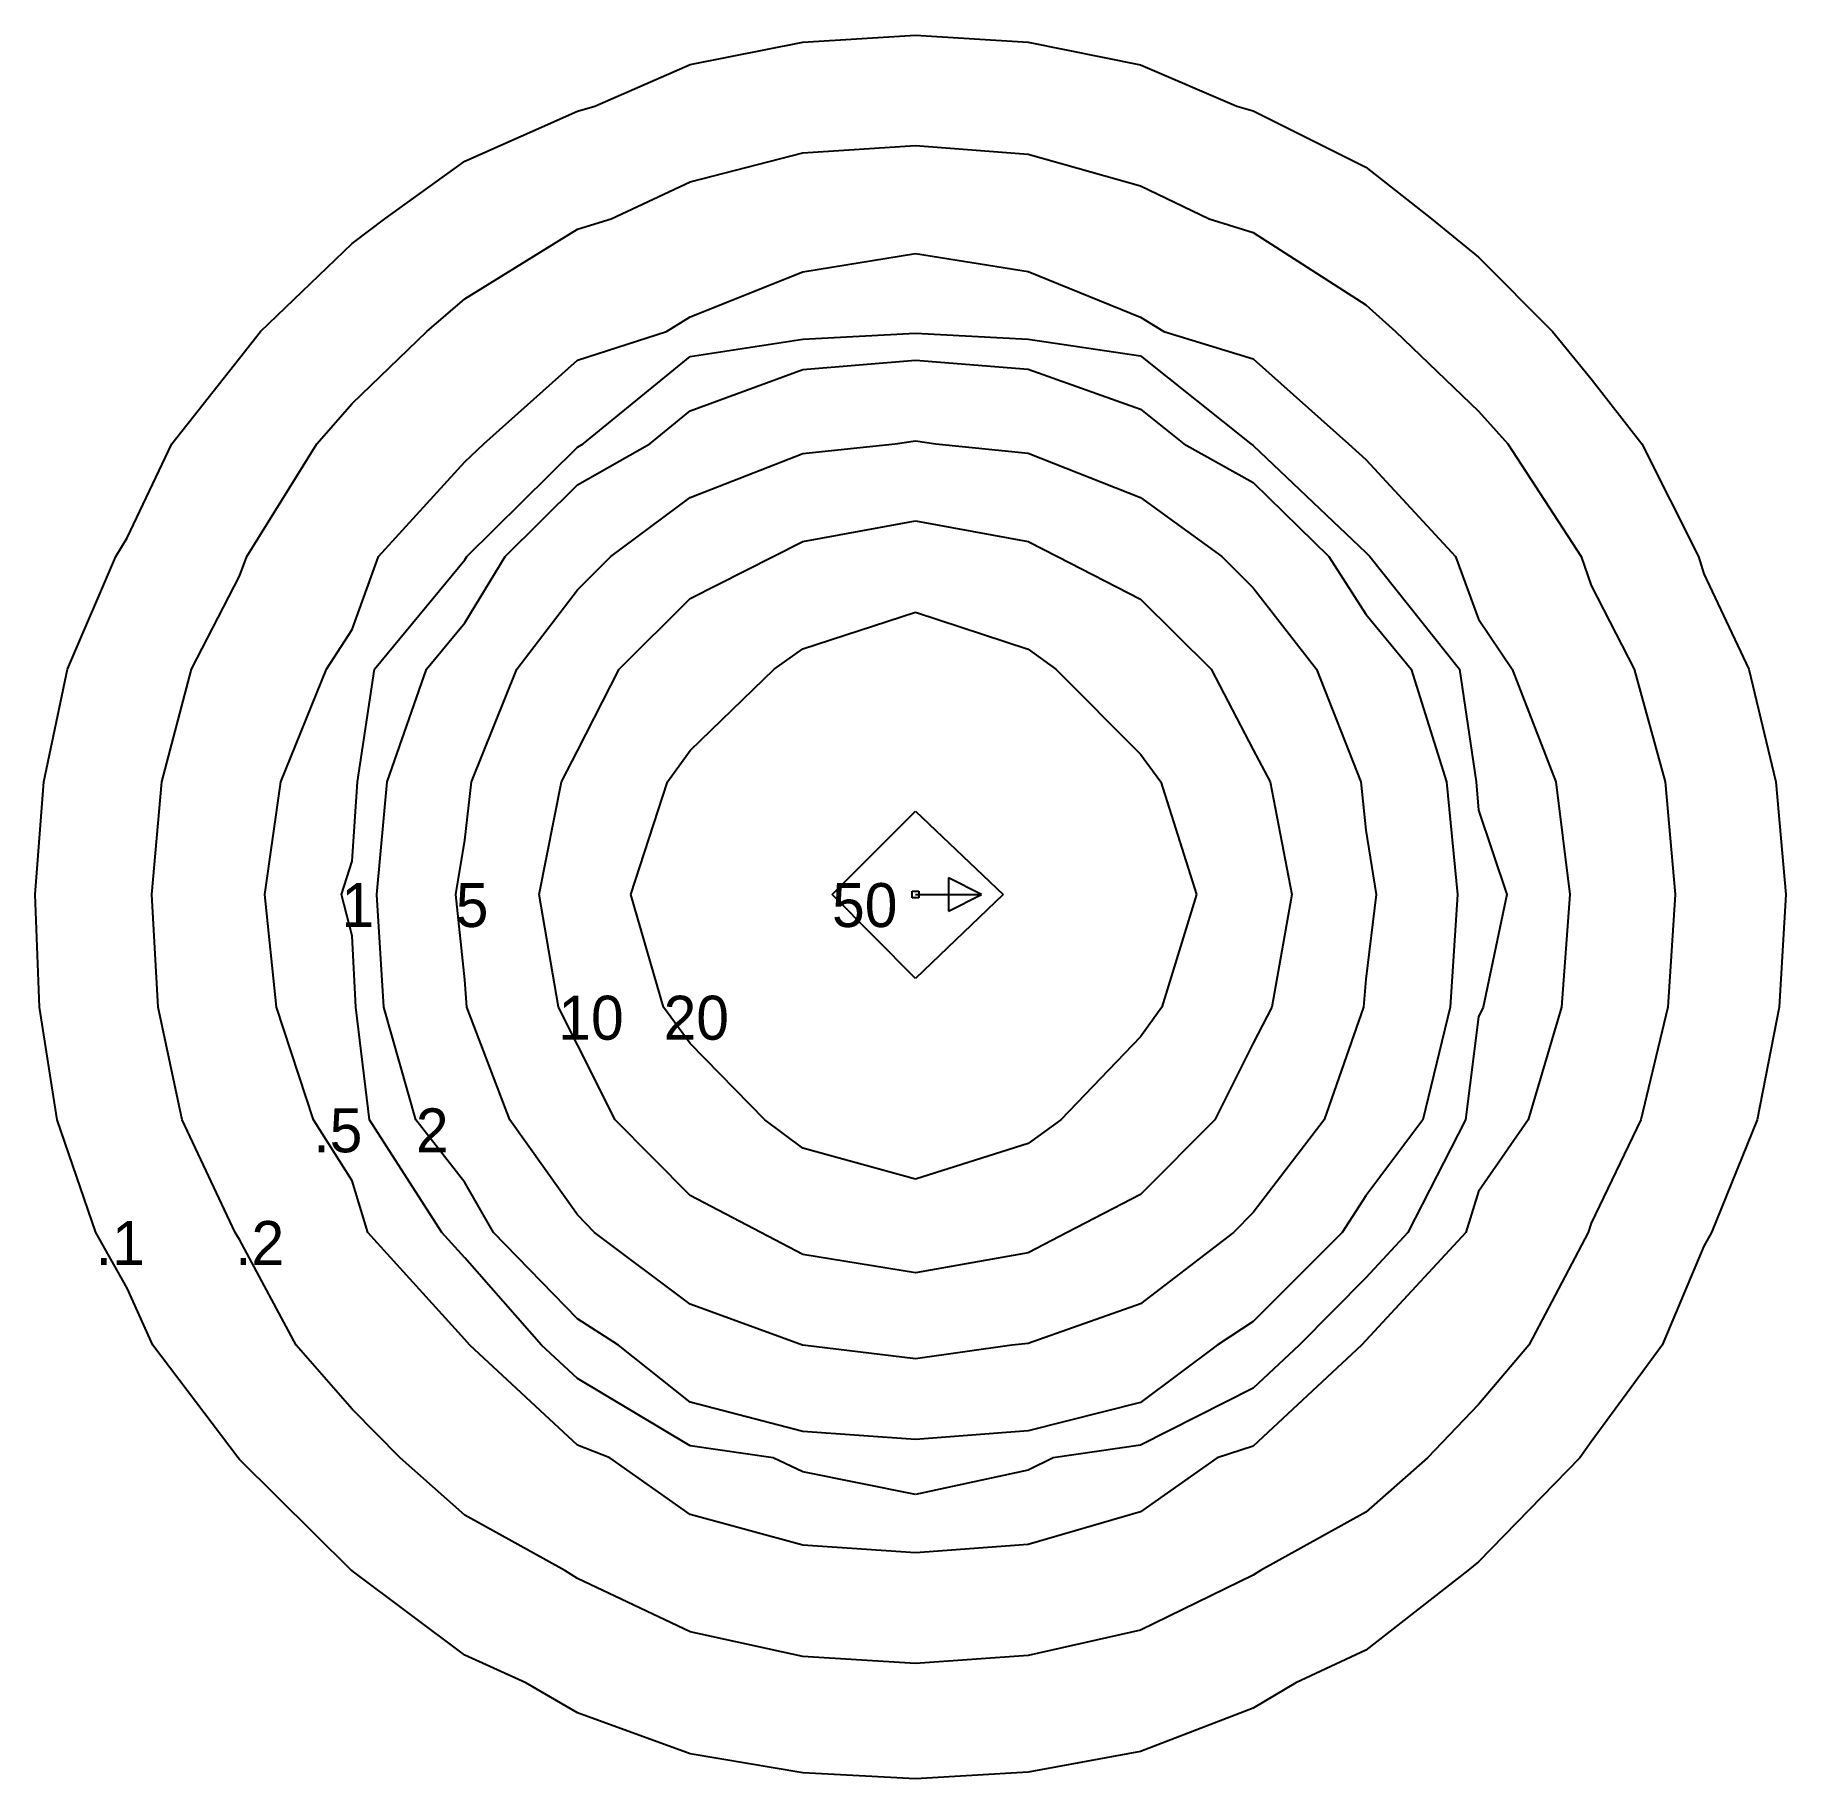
# Model space of a CAD drawing. Extents: x -26.6 to 26.4, y -26.8 to 26.
import ezdxf

# ---------------------------------------------------------------- set-up
doc = ezdxf.new("R2010")
doc.units = 0
doc.layers.add('TemplateLayer', color=7, linetype='CONTINUOUS')

# ---------------------------------------------------------------- blocks, each defined once
blk = doc.blocks.new('Template')
at = {"layer": 'TemplateLayer', "color": 7, "linetype": 'CONTINUOUS'}
for p, q in [((-3.409, 25.799), (0, 26.013)), ((0, 26.013), (3.409, 25.8)), ((-6.818, 25.126), (-3.409, 25.799)), ((3.409, 25.8), (6.818, 25.113)), ((-9.702, 23.864), (-6.818, 25.126)), ((6.818, 25.113), (9.732, 23.864)), ((-10.227, 23.712), (-9.702, 23.864)), ((9.732, 23.864), (10.227, 23.719)), ((-13.636, 22.199), (-10.227, 23.712)), ((10.227, 23.719), (13.636, 22.011)), ((-16.057, 20.455), (-13.636, 22.199)), ((13.636, 22.011), (15.619, 20.455)), ((-17.045, 19.708), (-16.057, 20.455)), ((15.619, 20.455), (17.045, 19.293)), ((-19.82, 17.045), (-17.045, 19.708)), ((17.045, 19.293), (19.284, 17.045)), ((-20.455, 16.237), (-19.82, 17.045)), ((19.284, 17.045), (20.455, 15.603)), ((-22.51, 13.636), (-20.455, 16.237)), ((20.455, 15.603), (21.988, 13.636)), ((-23.864, 10.793), (-22.51, 13.636)), ((21.988, 13.636), (23.701, 10.227)), ((-24.203, 10.227), (-23.864, 10.793)), ((-25.664, 6.818), (-24.203, 10.227)), ((23.701, 10.227), (23.864, 9.71)), ((23.864, 9.71), (25.226, 6.818)), ((-26.382, 3.409), (-25.664, 6.818)), ((25.226, 6.818), (26.039, 3.409)), ((-26.649, 0), (-26.382, 3.409)), ((26.039, 3.409), (26.351, 0)), ((-26.515, -3.409), (-26.649, 0)), ((26.351, 0), (26.147, -3.409)), ((-25.98, -6.818), (-26.515, -3.409)), ((26.147, -3.409), (25.481, -6.818)), ((-24.809, -10.227), (-25.98, -6.818)), ((25.481, -6.818), (24.092, -10.227)), ((-23.864, -11.913), (-24.809, -10.227)), ((24.092, -10.227), (23.864, -10.647)), ((23.864, -10.647), (22.606, -13.636)), ((-23.078, -13.636), (-23.864, -11.913)), ((-20.501, -17.045), (-23.078, -13.636)), ((22.606, -13.636), (20.455, -16.565)), ((20.455, -16.565), (20.108, -17.045)), ((-20.455, -17.098), (-20.501, -17.045)), ((-17.067, -20.455), (-20.455, -17.098)), ((20.108, -17.045), (17.045, -20.201)), ((-17.045, -20.473), (-17.067, -20.455)), ((-13.636, -23.027), (-17.045, -20.473)), ((16.721, -20.455), (13.636, -22.866)), ((17.045, -20.201), (16.721, -20.455)), ((-11.788, -23.864), (-13.636, -23.027)), ((13.636, -22.866), (11.515, -23.864)), ((-10.227, -24.77), (-11.788, -23.864)), ((11.515, -23.864), (10.227, -24.625)), ((-6.818, -26.008), (-10.227, -24.77)), ((10.227, -24.625), (6.818, -25.934)), ((6.818, -25.934), (3.409, -26.563)), ((-3.409, -26.584), (-6.818, -26.008)), ((0, -26.769), (-3.409, -26.584)), ((3.409, -26.563), (0, -26.769))]:
    blk.add_line(p, q, dxfattribs=at)
at = {"layer": 'TemplateLayer', "color": 1, "linetype": 'CONTINUOUS'}
for p, q in [((-6.818, 21.568), (-3.409, 22.452)), ((-3.409, 22.452), (0, 22.665)), ((0, 22.665), (3.409, 22.41)), ((3.409, 22.41), (6.818, 21.447)), ((-9.21, 20.455), (-6.818, 21.568)), ((6.818, 21.447), (8.892, 20.455)), ((-10.227, 20.136), (-9.21, 20.455)), ((8.892, 20.455), (10.227, 20.04)), ((-13.636, 18.028), (-10.227, 20.136)), ((10.227, 20.04), (13.636, 17.851)), ((-14.784, 17.045), (-13.636, 18.028)), ((13.636, 17.851), (14.532, 17.045)), ((-17.045, 14.86), (-14.784, 17.045)), ((14.532, 17.045), (17.045, 14.626)), ((-18.122, 13.636), (-17.045, 14.86)), ((17.045, 14.626), (17.936, 13.636)), ((-20.241, 10.227), (-18.122, 13.636)), ((17.936, 13.636), (20.148, 10.227)), ((-20.455, 9.635), (-20.241, 10.227)), ((20.148, 10.227), (20.455, 9.352)), ((-21.914, 6.818), (-20.455, 9.635)), ((20.455, 9.352), (21.76, 6.818)), ((-22.812, 3.409), (-21.914, 6.818)), ((21.76, 6.818), (22.699, 3.409)), ((-23.116, 0), (-22.812, 3.409)), ((22.699, 3.409), (22.999, 0)), ((-22.925, -3.409), (-23.116, 0)), ((22.999, 0), (22.771, -3.409)), ((-22.19, -6.818), (-22.925, -3.409)), ((22.771, -3.409), (21.956, -6.818)), ((-20.59, -10.227), (-22.19, -6.818)), ((21.956, -6.818), (20.455, -9.949)), ((20.455, -9.949), (20.367, -10.227)), ((-20.455, -10.437), (-20.59, -10.227)), ((-18.747, -13.636), (-20.455, -10.437)), ((20.367, -10.227), (18.571, -13.636)), ((-17.045, -15.573), (-18.747, -13.636)), ((18.571, -13.636), (17.045, -15.434)), ((-15.601, -17.045), (-17.045, -15.573)), ((17.045, -15.434), (15.497, -17.045)), ((-13.636, -18.782), (-15.601, -17.045)), ((15.497, -17.045), (13.636, -18.691)), ((-10.61, -20.455), (-13.636, -18.782)), ((13.636, -18.691), (10.441, -20.455)), ((-10.227, -20.704), (-10.61, -20.455)), ((10.227, -20.597), (6.818, -22.268)), ((10.441, -20.455), (10.227, -20.597)), ((-6.818, -22.311), (-10.227, -20.704)), ((-3.409, -23.067), (-6.818, -22.311)), ((6.818, -22.268), (3.409, -23.035)), ((0, -23.277), (-3.409, -23.067)), ((3.409, -23.035), (0, -23.277))]:
    blk.add_line(p, q, dxfattribs=at)
at = {"layer": 'TemplateLayer', "color": 3, "linetype": 'CONTINUOUS'}
for p, q in [((-3.409, 18.845), (0, 19.4)), ((0, 19.4), (3.409, 18.859)), ((-6.818, 17.479), (-3.409, 18.845)), ((3.409, 18.859), (6.818, 17.474)), ((-10.227, 16.174), (-7.538, 17.045)), ((-7.538, 17.045), (-6.818, 17.479)), ((6.818, 17.474), (7.519, 17.045)), ((7.519, 17.045), (10.227, 16.215)), ((-13.067, 13.636), (-10.227, 16.174)), ((10.227, 16.215), (13.112, 13.636)), ((-13.636, 13.1), (-13.067, 13.636)), ((13.112, 13.636), (13.636, 13.165)), ((-16.254, 10.227), (-13.636, 13.1)), ((13.636, 13.165), (16.348, 10.227)), ((-17.045, 8.021), (-16.254, 10.227)), ((16.348, 10.227), (17.045, 8.329)), ((-17.826, 6.818), (-17.045, 8.021)), ((17.045, 8.329), (18.058, 6.818)), ((-19.208, 3.409), (-17.826, 6.818)), ((18.058, 6.818), (19.383, 3.409)), ((-19.697, 0), (-19.208, 3.409)), ((19.383, 3.409), (19.808, 0)), ((-19.343, -3.409), (-19.697, 0)), ((19.808, 0), (19.555, -3.409)), ((-18.224, -6.818), (-19.343, -3.409)), ((19.555, -3.409), (18.55, -6.818)), ((-17.045, -8.667), (-18.224, -6.818)), ((18.55, -6.818), (17.045, -8.991)), ((-16.575, -10.227), (-17.045, -8.667)), ((17.045, -8.991), (16.661, -10.227)), ((-13.636, -13.468), (-16.575, -10.227)), ((16.661, -10.227), (13.636, -13.503)), ((-13.488, -13.636), (-13.636, -13.468)), ((-10.227, -16.671), (-13.488, -13.636)), ((13.504, -13.636), (10.227, -16.695)), ((13.636, -13.503), (13.504, -13.636)), ((-9.254, -17.045), (-10.227, -16.671)), ((10.227, -16.695), (9.138, -17.045)), ((-6.818, -18.764), (-9.254, -17.045)), ((9.138, -17.045), (6.818, -18.684)), ((-3.409, -19.697), (-6.818, -18.764)), ((6.818, -18.684), (3.409, -19.676)), ((0, -19.927), (-3.409, -19.697)), ((3.409, -19.676), (0, -19.927))]:
    blk.add_line(p, q, dxfattribs=at)
at = {"layer": 'TemplateLayer', "color": 5, "linetype": 'CONTINUOUS'}
for p, q in [((-3.409, 16.804), (0, 16.987)), ((0, 16.987), (3.409, 16.811)), ((-6.818, 16.284), (-3.409, 16.804)), ((3.409, 16.811), (6.818, 16.3)), ((-10.057, 13.636), (-6.818, 16.284)), ((6.818, 16.3), (10.149, 13.636)), ((-13.575, 10.227), (-10.227, 13.54)), ((-10.227, 13.54), (-10.057, 13.636)), ((10.149, 13.636), (10.227, 13.593)), ((10.227, 13.593), (13.636, 10.35)), ((-16.374, 6.818), (-13.636, 10.126)), ((-13.636, 10.126), (-13.575, 10.227)), ((13.636, 10.35), (13.75, 10.227)), ((13.75, 10.227), (16.47, 6.818)), ((-16.892, 3.409), (-16.374, 6.818)), ((16.47, 6.818), (16.977, 3.409)), ((-17.045, 1.006), (-16.892, 3.409)), ((16.977, 3.409), (17.045, 2.548)), ((17.045, 2.548), (17.9, 0)), ((-17.376, 0), (-17.045, 1.006)), ((-17.045, -1.25), (-17.376, 0)), ((17.9, 0), (17.182, -3.409)), ((-16.941, -3.409), (-17.045, -1.25)), ((-16.52, -6.818), (-16.941, -3.409)), ((17.045, -3.7), (16.648, -6.818)), ((17.182, -3.409), (17.045, -3.7)), ((-14.333, -10.227), (-16.52, -6.818)), ((16.648, -6.818), (14.905, -10.227)), ((-13.636, -10.996), (-14.333, -10.227)), ((14.905, -10.227), (13.636, -11.601)), ((-11.316, -13.636), (-13.636, -10.996)), ((13.636, -11.601), (11.62, -13.636)), ((-10.227, -14.65), (-11.316, -13.636)), ((11.62, -13.636), (10.227, -14.937)), ((-6.818, -16.69), (-10.227, -14.65)), ((10.227, -14.937), (6.818, -16.671)), ((-4.306, -17.045), (-6.818, -16.69)), ((6.818, -16.671), (4.167, -17.045)), ((-3.409, -17.472), (-4.306, -17.045)), ((0, -18.162), (-3.409, -17.472)), ((3.409, -17.418), (0, -18.162)), ((4.167, -17.045), (3.409, -17.418))]:
    blk.add_line(p, q, dxfattribs=at)
at = {"layer": 'TemplateLayer', "color": 6, "linetype": 'CONTINUOUS'}
for p, q in [((-3.409, 15.89), (0, 16.173)), ((0, 16.173), (3.409, 15.896)), ((-6.818, 14.634), (-3.409, 15.89)), ((3.409, 15.896), (6.818, 14.685)), ((-8.039, 13.636), (-6.818, 14.634)), ((6.818, 14.685), (8.129, 13.636)), ((-10.227, 12.395), (-8.039, 13.636)), ((8.129, 13.636), (10.227, 12.465)), ((-12.418, 10.227), (-10.227, 12.395)), ((10.227, 12.465), (12.511, 10.227)), ((-13.636, 8.224), (-12.418, 10.227)), ((12.511, 10.227), (13.636, 8.486)), ((13.636, 8.486), (15.007, 6.818)), ((-14.8, 6.818), (-13.636, 8.224)), ((-15.994, 3.409), (-14.8, 6.818)), ((15.007, 6.818), (16.078, 3.409)), ((-16.305, 0), (-15.994, 3.409)), ((16.078, 3.409), (16.408, 0)), ((-16.091, -3.409), (-16.305, 0)), ((16.408, 0), (16.185, -3.409)), ((-15.12, -6.818), (-16.091, -3.409)), ((16.185, -3.409), (15.357, -6.818)), ((-13.636, -8.716), (-15.12, -6.818)), ((15.357, -6.818), (13.636, -9.123)), ((-12.767, -10.227), (-13.636, -8.716)), ((13.636, -9.123), (12.918, -10.227)), ((-10.227, -12.842), (-12.767, -10.227)), ((12.918, -10.227), (10.227, -12.925)), ((-8.986, -13.636), (-10.227, -12.842)), ((10.227, -12.925), (9.134, -13.636)), ((-6.818, -15.368), (-8.986, -13.636)), ((9.134, -13.636), (6.818, -15.372)), ((-3.409, -16.257), (-6.818, -15.368)), ((6.818, -15.372), (3.409, -16.229)), ((0, -16.49), (-3.409, -16.257)), ((3.409, -16.229), (0, -16.49))]:
    blk.add_line(p, q, dxfattribs=at)
at = {"layer": 'TemplateLayer', "color": 214, "linetype": 'CONTINUOUS'}
for p, q in [((-6.818, 12.012), (-3.409, 13.351)), ((-3.409, 13.351), (-0.614, 13.636)), ((-0.614, 13.636), (0, 13.732)), ((0, 13.732), (0.619, 13.636)), ((0.619, 13.636), (3.409, 13.353)), ((3.409, 13.353), (6.818, 12.016)), ((-9.218, 10.227), (-6.818, 12.012)), ((6.818, 12.016), (9.27, 10.227)), ((-10.227, 9.222), (-9.218, 10.227)), ((9.27, 10.227), (10.227, 9.282)), ((-12.066, 6.818), (-10.227, 9.222)), ((10.227, 9.282), (12.142, 6.818)), ((-13.432, 3.409), (-12.066, 6.818)), ((12.142, 6.818), (13.481, 3.409)), ((-13.636, 1.641), (-13.432, 3.409)), ((13.481, 3.409), (13.636, 1.948)), ((-13.913, 0), (-13.636, 1.641)), ((13.636, 1.948), (13.947, 0)), ((-13.636, -2.584), (-13.913, 0)), ((13.947, 0), (13.636, -2.561)), ((-13.575, -3.409), (-13.636, -2.584)), ((13.636, -2.561), (13.567, -3.409)), ((-12.272, -6.818), (-13.575, -3.409)), ((13.567, -3.409), (12.376, -6.818)), ((-10.227, -9.7), (-12.272, -6.818)), ((12.376, -6.818), (10.227, -9.626)), ((-9.71, -10.227), (-10.227, -9.7)), ((10.227, -9.626), (9.632, -10.227)), ((-6.818, -12.401), (-9.71, -10.227)), ((9.632, -10.227), (6.818, -12.387)), ((-3.415, -13.636), (-6.818, -12.401)), ((6.818, -12.387), (3.409, -13.589)), ((-3.409, -13.639), (-3.415, -13.636)), ((0, -14.052), (-3.409, -13.639)), ((2.917, -13.636), (0, -14.052)), ((3.409, -13.589), (2.917, -13.636))]:
    blk.add_line(p, q, dxfattribs=at)
at = {"layer": 'TemplateLayer', "color": 30, "linetype": 'CONTINUOUS'}
for p, q in [((-3.409, 10.681), (0, 11.313)), ((0, 11.313), (3.409, 10.683)), ((-4.309, 10.227), (-3.409, 10.681)), ((3.409, 10.683), (4.303, 10.227)), ((-6.818, 8.958), (-4.309, 10.227)), ((4.303, 10.227), (6.818, 8.936)), ((-8.964, 6.818), (-6.818, 8.958)), ((6.818, 8.936), (8.952, 6.818)), ((-10.227, 4.345), (-8.964, 6.818)), ((8.952, 6.818), (10.227, 4.38)), ((-10.712, 3.409), (-10.227, 4.345)), ((10.227, 4.38), (10.741, 3.409)), ((-11.39, 0), (-10.712, 3.409)), ((10.741, 3.409), (11.389, 0)), ((-10.808, -3.409), (-11.39, 0)), ((11.389, 0), (10.79, -3.409)), ((-10.227, -4.548), (-10.808, -3.409)), ((10.79, -3.409), (10.227, -4.499)), ((-9.088, -6.818), (-10.227, -4.548)), ((10.227, -4.499), (9.066, -6.818)), ((-6.818, -9.112), (-9.088, -6.818)), ((9.066, -6.818), (6.818, -9.078)), ((-4.684, -10.227), (-6.818, -9.112)), ((6.818, -9.078), (4.593, -10.227)), ((-3.409, -10.892), (-4.684, -10.227)), ((4.593, -10.227), (3.409, -10.847)), ((0, -11.455), (-3.409, -10.892)), ((3.409, -10.847), (0, -11.455))]:
    blk.add_line(p, q, dxfattribs=at)
at = {"layer": 'TemplateLayer', "color": 94, "linetype": 'CONTINUOUS'}
for p, q in [((-3.409, 7.438), (0, 8.541)), ((0, 8.541), (3.409, 7.43)), ((-4.271, 6.818), (-3.409, 7.438)), ((3.409, 7.43), (4.255, 6.818)), ((-6.818, 4.354), (-4.271, 6.818)), ((4.255, 6.818), (6.818, 4.243)), ((-7.506, 3.409), (-6.818, 4.354)), ((6.818, 4.243), (7.425, 3.409)), ((-8.61, 0), (-7.506, 3.409)), ((7.425, 3.409), (8.508, 0)), ((-7.622, -3.409), (-8.61, 0)), ((8.508, 0), (7.458, -3.409)), ((-6.818, -4.505), (-7.622, -3.409)), ((7.458, -3.409), (6.818, -4.305)), ((-4.559, -6.818), (-6.818, -4.505)), ((6.818, -4.305), (4.397, -6.818)), ((-3.409, -7.678), (-4.559, -6.818)), ((4.397, -6.818), (3.409, -7.538)), ((0, -8.618), (-3.409, -7.678)), ((3.409, -7.538), (0, -8.618))]:
    blk.add_line(p, q, dxfattribs=at)
at = {"layer": 'TemplateLayer', "color": 172, "linetype": 'CONTINUOUS'}
for p, q in [((-2.523, 0), (0, 2.525)), ((0, 2.525), (2.656, 0)), ((0, -2.542), (-2.523, 0)), ((2.656, 0), (0, -2.542))]:
    blk.add_line(p, q, dxfattribs=at)
at = {"layer": 'TemplateLayer', "color": 0, "linetype": 'CONTINUOUS'}
for p, q in [((-0.1, 0.1), (0.1, 0.1)), ((-0.1, -0.1), (-0.1, 0.1)), ((0, 0), (2, 0)), ((0, 0), (0, 0)), ((0.1, 0.1), (0.1, -0.1)), ((2, 0), (1, 0.5)), ((1, 0.5), (1, -0.5)), ((1, -0.5), (2, 0)), ((0.1, -0.1), (-0.1, -0.1))]:
    blk.add_line(p, q, dxfattribs=at)
at = {"layer": 'TemplateLayer', "color": 5}
blk.add_text('1', height=1.33, dxfattribs=at).set_placement((-17.376, -0.985))
at = {"layer": 'TemplateLayer', "color": 214}
blk.add_text('5', height=1.33, dxfattribs=at).set_placement((-13.913, -0.985))
at = {"layer": 'TemplateLayer', "color": 172}
blk.add_text('50', height=1.33, dxfattribs=at).set_placement((-2.523, -0.985))
at = {"layer": 'TemplateLayer', "color": 30}
blk.add_text('10', height=1.33, dxfattribs=at).set_placement((-10.808, -4.394))
at = {"layer": 'TemplateLayer', "color": 94}
blk.add_text('20', height=1.33, dxfattribs=at).set_placement((-7.622, -4.394))
at = {"layer": 'TemplateLayer', "color": 3}
blk.add_text('.5', height=1.33, dxfattribs=at).set_placement((-18.224, -7.803))
at = {"layer": 'TemplateLayer', "color": 6}
blk.add_text('2', height=1.33, dxfattribs=at).set_placement((-15.12, -7.803))
at = {"layer": 'TemplateLayer', "color": 7}
blk.add_text('.1', height=1.33, dxfattribs=at).set_placement((-24.809, -11.212))
at = {"layer": 'TemplateLayer', "color": 1}
blk.add_text('.2', height=1.33, dxfattribs=at).set_placement((-20.59, -11.212))

msp = doc.modelspace()

# ---------------------------------------------------------------- block references
at = {"layer": 'TemplateLayer', "linetype": 'CONTINUOUS'}
msp.add_blockref('Template', (0, 0), dxfattribs=at)

doc.saveas('drawing.dxf')
